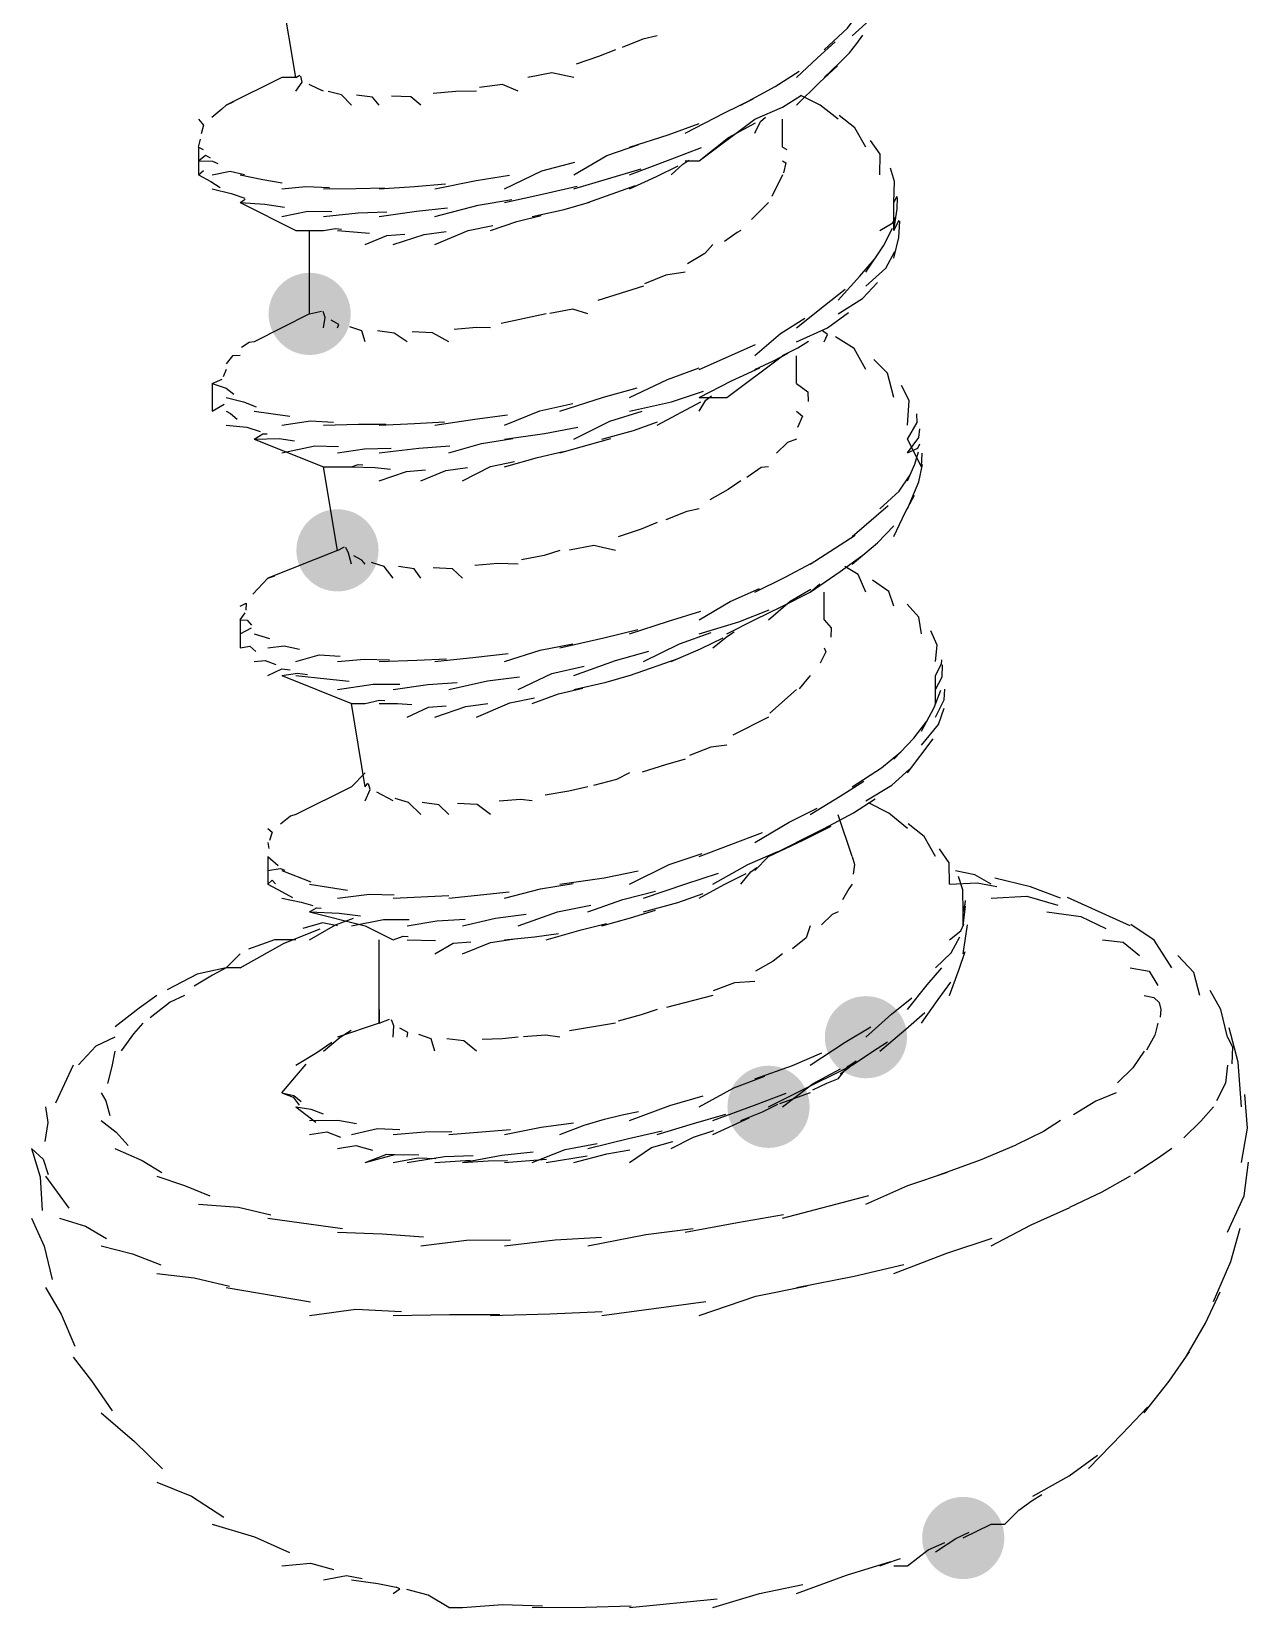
# Model space of a CAD drawing. Header units: millimetres. Extents: x 9 to 367, y 9 to 251.
# Drawn here: x 169.291 to 172.996, y 9.271 to 14.067 of the extents above; entities that cross this region are included whole.
import ezdxf

# ---------------------------------------------------------------- set-up
doc = ezdxf.new("R2010")
doc.units = ezdxf.units.MM
doc.layers.add('图层 1', color=7, linetype='Continuous')

msp = doc.modelspace()

# ---------------------------------------------------------------- hatches: boundary and pattern name
at = {"layer": '图层 1'}
h = msp.add_hatch(color=7, dxfattribs=at)
edge = h.paths.add_edge_path()
edge.add_arc((170.137596, 13.208141), 0.12506, 0, 360)
h = msp.add_hatch(color=7, dxfattribs=at)
edge = h.paths.add_edge_path()
edge.add_arc((170.222333, 12.488474), 0.12506, 0, 360)
h = msp.add_hatch(color=7, dxfattribs=at)
edge = h.paths.add_edge_path()
edge.add_arc((171.831035, 11.006737), 0.12506, 0, 360)
h = msp.add_hatch(color=7, dxfattribs=at)
edge = h.paths.add_edge_path()
edge.add_arc((171.534561, 10.794859), 0.12506, 0, 360)
h = msp.add_hatch(color=7, dxfattribs=at)
edge = h.paths.add_edge_path()
edge.add_arc((172.127298, 9.482631), 0.12506, 0, 360)

# ---------------------------------------------------------------- linework, layer by layer
at = {"layer": '图层 1', "color": 7, "lineweight": 25}
for points in [[(170.095404, 13.927843), (170.053071, 14.181843)], [(171.788667, 14.054596), (171.840922, 14.101471), (171.860633, 14.150199)], [(171.703894, 14.012227), (171.774538, 14.07758), (171.813961, 14.129703)], [(171.195929, 14.054596), (171.152317, 14.044145), (171.089391, 14.018613)], [(171.703894, 13.927843), (171.748691, 13.969884), (171.780756, 14.003029), (171.803758, 14.030683), (171.821369, 14.056254)], [(171.068965, 14.012227), (171.017062, 13.991105), (170.94902, 13.96813)], [(171.619333, 13.927843), (171.683627, 13.986933), (171.737867, 14.036499)], [(171.619333, 13.843071), (171.689801, 13.912039), (171.744922, 13.963015)], [(170.053, 13.927843), (169.883667, 13.843176)], [(170.095404, 13.927843), (170.053071, 13.927843)], [(170.095404, 13.927843), (170.107883, 13.934149)], [(170.095404, 13.885474), (170.115292, 13.913829), (170.110573, 13.931336)], [(170.942035, 13.927843), (170.875096, 13.941293), (170.802335, 13.92749)], [(171.45, 13.843071), (171.554378, 13.900221), (171.6278, 13.946787)], [(170.179965, 13.885474), (170.163561, 13.893456), (170.136573, 13.905936)], [(170.264702, 13.843071), (170.23476, 13.874424), (170.194499, 13.885404)], [(170.349298, 13.843071), (170.328837, 13.867368), (170.279801, 13.873409)], [(170.476227, 13.843071), (170.445359, 13.869044), (170.386975, 13.87094)], [(170.645561, 13.885474), (170.582855, 13.885254), (170.513269, 13.878419)], [(170.772702, 13.885474), (170.724989, 13.90598), (170.654521, 13.897116)], [(171.280667, 13.758333), (171.400964, 13.819849), (171.487394, 13.863108)], [(171.492369, 13.800702), (171.576815, 13.8377), (171.634538, 13.873374)], [(171.746263, 13.800702), (171.691759, 13.8433), (171.633021, 13.872669)], [(169.883702, 13.843071), (169.870164, 13.831561), (169.839957, 13.806029)], [(169.883702, 13.843071), (169.907206, 13.854271)], [(169.798929, 13.800702), (169.814804, 13.782269), (169.807396, 13.755899)], [(171.111333, 13.715965), (171.228544, 13.752874), (171.323, 13.787931)], [(171.323035, 13.673596), (171.492369, 13.800596)], [(171.323035, 13.673596), (171.412332, 13.745122), (171.494485, 13.78966)], [(171.492369, 13.758333), (171.509875, 13.793964), (171.52553, 13.806311)], [(171.576965, 13.715965), (171.576965, 13.800631)], [(171.831035, 13.715965), (171.797698, 13.774217), (171.749544, 13.811567)], [(169.798929, 13.715965), (169.805015, 13.740218)], [(170.942035, 13.631192), (171.042709, 13.68993), (171.139944, 13.723267)], [(171.873404, 13.631192), (171.874639, 13.693766), (171.845182, 13.735967)], [(169.798929, 13.715965), (169.798929, 13.631298)], [(169.798929, 13.715965), (169.813746, 13.708556)], [(169.798929, 13.673596), (169.820978, 13.690662), (169.83456, 13.683121)], [(169.798929, 13.673596), (169.84166, 13.673199), (169.858196, 13.666188)], [(170.730333, 13.588824), (170.844236, 13.643284), (170.945175, 13.669962)], [(171.111333, 13.631192), (171.234717, 13.677847), (171.330056, 13.714448)], [(171.238298, 13.631192), (171.273355, 13.664089), (171.292273, 13.676348)], [(171.280667, 13.673596), (171.323, 13.673596)], [(171.576965, 13.715965), (171.590723, 13.708556)], [(171.576965, 13.673596), (171.587063, 13.66826), (171.580492, 13.63726)], [(169.798929, 13.631192), (169.814099, 13.644025)], [(169.798929, 13.631192), (169.837118, 13.610952), (169.865252, 13.593092)], [(169.841298, 13.631192), (169.895802, 13.642393), (169.939723, 13.631898)], [(169.926071, 13.631192), (169.99473, 13.616861), (170.054129, 13.606498)], [(170.518631, 13.588824), (170.644882, 13.613562), (170.746526, 13.630099)], [(170.942035, 13.588824), (171.146999, 13.649854)], [(171.111333, 13.588824), (171.193266, 13.625998), (171.259853, 13.658674)], [(171.576965, 13.631192), (171.544156, 13.565223)], [(171.915596, 13.546808), (171.917757, 13.610881), (171.905366, 13.651936)], [(169.841298, 13.588824), (169.899021, 13.574007), (169.940076, 13.560249)], [(170.053, 13.588824), (170.125893, 13.595659), (170.197992, 13.592704)], [(170.179965, 13.588824), (170.279669, 13.58997), (170.365879, 13.591646)], [(170.349298, 13.588824), (170.456366, 13.595747), (170.550734, 13.603993)], [(170.730333, 13.546808), (170.85041, 13.573972), (170.952231, 13.596902)], [(170.984404, 13.546808), (171.129748, 13.598666)], [(169.926071, 13.546808), (169.941593, 13.557479)], [(169.926071, 13.546808), (170.095404, 13.462141)], [(169.926071, 13.546808), (170.000904, 13.542178), (170.061184, 13.533049)], [(170.349298, 13.504439), (170.46254, 13.521064), (170.55779, 13.530545)], [(170.518631, 13.504439), (170.651055, 13.538747), (170.753581, 13.55665)], [(170.815071, 13.504439), (170.91279, 13.526047), (170.989343, 13.548184)], [(171.534561, 13.546808), (171.514232, 13.526479), (171.483055, 13.495302)], [(171.915596, 13.546808), (171.925694, 13.566784)], [(171.915596, 13.462071), (171.925827, 13.527731), (171.927591, 13.561907)], [(171.915596, 13.462071), (171.915596, 13.546737)], [(170.053, 13.504439), (170.132066, 13.520843), (170.205047, 13.519256)], [(170.179965, 13.504439), (170.285842, 13.515155), (170.372934, 13.518197)], [(170.687929, 13.462071), (170.768098, 13.489323), (170.842446, 13.507579)], [(171.873404, 13.462071), (171.912518, 13.485442), (171.921734, 13.504051)], [(171.915596, 13.462071), (171.931736, 13.49285)], [(171.915596, 13.377298), (171.930942, 13.440754), (171.934646, 13.490187)], [(170.095404, 13.462071), (170.180071, 13.462071)], [(170.137596, 13.208141), (170.137596, 13.462141)], [(170.179965, 13.462071), (170.216433, 13.467803), (170.234645, 13.465598)], [(170.222333, 13.462071), (170.320053, 13.453604)], [(170.306929, 13.419667), (170.372105, 13.446742), (170.427227, 13.451064)], [(170.391667, 13.419667), (170.485947, 13.449653), (170.553239, 13.458472)], [(170.518631, 13.419667), (170.620055, 13.46178), (170.69502, 13.477169)], [(171.45, 13.462071), (171.438755, 13.456294), (171.400258, 13.428557)], [(171.831035, 13.334929), (171.884613, 13.414745), (171.911469, 13.468632)], [(171.365263, 13.419667), (171.340921, 13.391797), (171.288004, 13.360753)], [(171.831035, 13.292561), (171.891934, 13.347241), (171.91923, 13.397689)], [(171.280667, 13.334929), (171.222194, 13.325669), (171.156842, 13.300004)], [(171.746263, 13.250192), (171.8121, 13.322423), (171.857035, 13.375076)], [(171.153737, 13.292561), (171.014743, 13.249169)], [(171.746263, 13.208141), (171.820522, 13.255149), (171.866207, 13.303744)], [(171.619333, 13.165773), (171.704661, 13.233197), (171.7675, 13.282895)], [(170.137596, 13.208141), (169.968263, 13.123474)], [(170.137596, 13.208141), (170.173227, 13.216652)], [(170.179965, 13.165773), (170.185256, 13.197082), (170.178906, 13.215161)], [(170.857263, 13.208141), (170.720738, 13.179213)], [(170.984404, 13.208141), (170.938499, 13.222693), (170.869046, 13.209199)], [(171.492369, 13.081035), (171.570994, 13.148901), (171.645121, 13.195335)], [(171.619333, 13.123404), (171.714142, 13.165958), (171.777731, 13.211951)], [(170.222333, 13.165773), (170.226743, 13.176179), (170.203636, 13.188703)], [(170.306929, 13.123404), (170.296655, 13.15683), (170.259657, 13.168559)], [(170.434035, 13.123404), (170.394965, 13.149465), (170.343724, 13.156212)], [(170.561, 13.123404), (170.511832, 13.150788), (170.450228, 13.153037)], [(170.687929, 13.165773), (170.645199, 13.166787), (170.577863, 13.160128)], [(171.703894, 13.123404), (171.713948, 13.145805), (171.698602, 13.156565)], [(169.968263, 13.123404), (169.953137, 13.121508), (169.92981, 13.106118)], [(171.323035, 13.038667), (171.495191, 13.115219)], [(171.576965, 13.081035), (171.623575, 13.105289), (171.656692, 13.12478)], [(171.831035, 13.038667), (171.795052, 13.10274), (171.737902, 13.138503)], [(169.926071, 13.081035), (169.903184, 13.080462), (169.883737, 13.056341)], [(171.407631, 12.953894), (171.576965, 13.080894)], [(171.492369, 13.038667), (171.54943, 13.065169), (171.594321, 13.088761)], [(171.619333, 12.996263), (171.619333, 13.080929)], [(171.915596, 12.953894), (171.896811, 13.027801), (171.855271, 13.0689)], [(169.841298, 12.996263), (169.870887, 13.009448)], [(169.883702, 13.038667), (169.874882, 13.016442)], [(171.111333, 12.953894), (171.226692, 13.008001), (171.323, 13.043853)], [(171.323035, 12.953894), (171.421548, 13.004341), (171.507891, 13.044205)], [(169.841298, 12.996263), (169.841298, 12.911596)], [(169.841298, 12.996263), (169.88319, 12.981711), (169.906562, 12.963454)], [(169.883702, 12.953894), (169.935913, 12.940577), (169.974366, 12.925672)], [(170.899631, 12.911526), (171.032232, 12.954653), (171.134934, 12.983492)], [(171.111333, 12.911526), (171.239127, 12.94063), (171.336758, 12.972909)], [(171.323035, 12.911526), (171.34407, 12.94601), (171.361135, 12.958798)], [(171.323035, 12.953894), (171.407702, 12.953894)], [(171.619333, 12.996263), (171.654567, 12.970422), (171.655669, 12.941935)], [(171.957965, 12.86951), (171.962992, 12.944784), (171.938915, 12.99016)], [(169.841298, 12.911526), (169.87759, 12.933045)], [(169.883702, 12.911526), (169.896578, 12.90469), (169.916863, 12.887537)], [(169.968263, 12.911526), (170.076918, 12.896709)], [(170.730333, 12.86951), (170.838504, 12.912549), (170.938472, 12.935479)], [(170.942035, 12.827141), (171.050955, 12.881822), (171.149821, 12.912161)], [(171.195929, 12.86951), (171.328221, 12.940771)], [(171.619333, 12.911526), (171.637986, 12.897018), (171.622508, 12.862137)], [(171.957965, 12.827141), (171.987289, 12.877191), (171.986187, 12.903694)], [(169.883702, 12.86951), (169.94632, 12.863777), (169.986713, 12.850107)], [(170.053, 12.86951), (170.140268, 12.88243), (170.210339, 12.878682)], [(170.179965, 12.86951), (170.28593, 12.872949), (170.369406, 12.872685)], [(170.349298, 12.86951), (170.456454, 12.87436), (170.548265, 12.87974)], [(170.518631, 12.86951), (170.640781, 12.887325), (170.740176, 12.900907)], [(170.730333, 12.827141), (170.85235, 12.844295), (170.953994, 12.86383)], [(171.026596, 12.827141), (171.123037, 12.85307), (171.196988, 12.880058)], [(171.957965, 12.784737), (171.991743, 12.831568), (171.995359, 12.857762)], [(169.968263, 12.827141), (169.995427, 12.843501), (170.008832, 12.842663)], [(169.968263, 12.827141), (170.044463, 12.829258), (170.091029, 12.821849)], [(169.968263, 12.827141), (170.179929, 12.742474)], [(170.053, 12.784737), (170.153145, 12.806698), (170.225508, 12.804846)], [(170.349298, 12.784737), (170.470389, 12.799686), (170.564493, 12.806962)], [(170.561, 12.784737), (170.660307, 12.813356), (170.756439, 12.828482)], [(170.899631, 12.784737), (171.054854, 12.829187)], [(171.619333, 12.827141), (171.59261, 12.816999), (171.559008, 12.784102)], [(171.957965, 12.784737), (171.98945, 12.799818), (171.995006, 12.812254)], [(172.000369, 12.742369), (171.958035, 12.827035)], [(170.222333, 12.784737), (170.305016, 12.79779), (170.385317, 12.799201)], [(170.603369, 12.7), (170.687771, 12.743348), (170.76106, 12.758914)], [(170.730333, 12.742369), (170.831536, 12.770855), (170.909192, 12.789288)], [(171.957965, 12.7), (171.979881, 12.750315), (171.991479, 12.788194)], [(172.000369, 12.742369), (172.002485, 12.784349)], [(170.179965, 12.742369), (170.264631, 12.742369)], [(170.222333, 12.488474), (170.18, 12.742474)], [(170.264702, 12.742369), (170.285516, 12.750042), (170.29998, 12.748719)], [(170.264702, 12.742369), (170.337418, 12.74012), (170.383941, 12.736019)], [(170.349298, 12.7), (170.432818, 12.728751), (170.490409, 12.733161)], [(170.476227, 12.7), (170.55256, 12.731353), (170.618044, 12.740217)], [(171.534561, 12.742369), (171.512336, 12.740252), (171.468944, 12.710619)], [(171.873404, 12.615263), (171.932318, 12.6684), (171.965832, 12.718627)], [(171.957965, 12.615263), (171.992581, 12.696754), (172.00312, 12.749671)], [(171.45, 12.7), (171.411239, 12.67363), (171.355808, 12.642497)], [(171.323035, 12.615263), (171.285685, 12.606752), (171.222141, 12.581043)], [(171.788667, 12.53049), (171.899086, 12.625035)], [(171.915596, 12.53049), (171.950433, 12.603339), (171.978391, 12.656079)], [(171.195929, 12.572859), (171.146629, 12.552751), (171.076691, 12.529467)], [(171.661702, 12.446106), (171.797874, 12.5343)], [(171.788667, 12.446106), (171.866145, 12.511634), (171.916372, 12.562875)], [(170.222333, 12.488474), (170.010667, 12.403808)], [(170.222333, 12.488474), (170.244073, 12.498837)], [(170.264702, 12.446106), (170.255838, 12.479399), (170.247769, 12.497611)], [(170.306929, 12.446106), (170.296478, 12.458541), (170.272004, 12.471506)], [(170.899631, 12.488474), (170.852006, 12.473261), (170.782156, 12.459899)], [(171.068965, 12.488474), (171.002246, 12.50285), (170.928912, 12.48918)], [(171.661702, 12.361333), (171.752675, 12.423819), (171.819041, 12.471753)], [(170.391667, 12.403737), (170.364856, 12.439191), (170.326403, 12.451362)], [(170.476227, 12.403737), (170.455943, 12.431827), (170.408141, 12.439015)], [(170.603369, 12.403737), (170.572015, 12.432665), (170.51341, 12.435134)], [(170.772702, 12.446106), (170.710084, 12.447958), (170.640058, 12.441873)], [(171.492369, 12.361333), (171.585414, 12.407106), (171.66523, 12.449175)], [(171.831035, 12.361333), (171.806914, 12.414823), (171.767182, 12.438944)], [(170.010631, 12.403737), (169.964418, 12.355407)], [(170.010631, 12.403737), (170.031401, 12.411366)], [(171.661702, 12.361333), (171.690982, 12.386028)], [(171.915596, 12.318965), (171.900471, 12.363503), (171.850685, 12.397987)], [(169.926071, 12.318965), (169.944768, 12.327564), (169.943357, 12.306265)], [(171.323035, 12.276596), (171.417844, 12.332555), (171.506833, 12.371846)], [(171.407631, 12.234228), (171.492298, 12.276561), (171.576965, 12.318894), (171.661631, 12.361228)], [(171.534561, 12.276596), (171.600001, 12.334011), (171.663325, 12.370788)], [(171.703894, 12.276596), (171.703894, 12.361263)], [(169.926071, 12.276596), (169.941108, 12.298645)], [(171.111333, 12.234228), (171.230175, 12.272416), (171.328644, 12.303725)], [(171.323035, 12.234228), (171.444126, 12.270784), (171.536113, 12.307605)], [(172.000369, 12.234228), (171.992255, 12.285513), (171.956624, 12.324891)], [(169.926071, 12.276596), (169.926071, 12.191929)], [(169.926071, 12.276596), (169.947458, 12.275494), (169.960643, 12.260368)], [(169.926071, 12.234228), (169.96029, 12.252219)], [(169.968263, 12.234228), (170.015888, 12.220116)], [(170.899631, 12.191859), (171.033422, 12.222506), (171.137051, 12.247598)], [(171.153737, 12.149808), (171.263804, 12.204312), (171.360112, 12.238708)], [(171.365263, 12.191859), (171.40936, 12.227754), (171.430174, 12.240895)], [(171.703894, 12.276596), (171.72537, 12.252607), (171.724355, 12.224385)], [(172.042737, 12.149808), (172.047412, 12.19999), (172.028273, 12.243294)], [(169.926071, 12.191859), (169.955351, 12.196754), (169.974048, 12.180217)], [(170.010631, 12.191859), (170.060108, 12.198253), (170.10694, 12.187978)], [(170.730333, 12.149808), (170.839209, 12.184512), (170.938825, 12.204136)], [(171.238298, 12.149808), (171.327242, 12.18879), (171.396342, 12.22248)], [(171.703894, 12.191859), (171.709009, 12.179379), (171.6919, 12.144939)], [(169.968263, 12.149808), (170.001865, 12.153644), (170.034938, 12.141341)], [(170.095404, 12.149808), (170.166753, 12.170093), (170.230165, 12.166036)], [(170.222333, 12.149808), (170.304486, 12.156863), (170.381083, 12.155452)], [(170.349298, 12.149808), (170.46351, 12.154394), (170.553909, 12.157922)], [(170.518631, 12.149808), (170.643691, 12.163434), (170.742292, 12.174149)], [(170.772702, 12.065071), (170.874787, 12.113622), (170.973433, 12.135979)], [(170.942035, 12.107439), (171.068462, 12.1533), (171.170282, 12.18117)], [(171.111333, 12.107439), (171.262322, 12.160709)], [(172.042737, 12.107439), (172.061082, 12.14329), (172.062493, 12.155064)], [(172.042737, 12.065071), (172.062801, 12.103126), (172.064609, 12.139859)], [(170.010631, 12.107439), (170.053185, 12.128165), (170.078012, 12.125078)], [(170.053, 12.107439), (170.10111, 12.11498), (170.130964, 12.110614)], [(170.053, 12.107439), (170.264667, 12.022772)], [(170.095404, 12.107439), (170.189684, 12.097738), (170.258034, 12.090153)], [(170.561, 12.065071), (170.678828, 12.090823), (170.776547, 12.103876)], [(170.942035, 12.065071), (171.040107, 12.087384), (171.117013, 12.109168)], [(171.661702, 12.107439), (171.627835, 12.066517)], [(172.042737, 12.065071), (172.042737, 12.107404)], [(170.222333, 12.065071), (170.330724, 12.081034), (170.412128, 12.081651)], [(170.391667, 12.065071), (170.497191, 12.080284), (170.587106, 12.086237)], [(170.645561, 11.980333), (170.747161, 12.024431), (170.822302, 12.039953)], [(170.815071, 12.022702), (170.895063, 12.051277), (170.969234, 12.069269)], [(171.619333, 12.065071), (171.538194, 11.992751)], [(172.000369, 11.937929), (172.039262, 12.009984), (172.058577, 12.06246)], [(172.042737, 11.980333), (172.068843, 12.033956), (172.071665, 12.066411)], [(172.042737, 12.022702), (172.042737, 12.065035)], [(170.306929, 11.768808), (170.264596, 12.022808)], [(170.264702, 12.022702), (170.307035, 12.022702)], [(170.306929, 12.022702), (170.350145, 12.032359), (170.366902, 12.031169)], [(170.349298, 12.022702), (170.405213, 12.022614), (170.448429, 12.018821)], [(170.434035, 11.980333), (170.499123, 12.010893), (170.553627, 12.015258)], [(170.518631, 11.980333), (170.612691, 12.012921), (170.680556, 12.021961)], [(172.000369, 11.895561), (172.052271, 11.958091), (172.069513, 12.00845)], [(171.534561, 11.980333), (171.425905, 11.925653)], [(171.915596, 11.853192), (171.976583, 11.91678), (172.016138, 11.968198)], [(171.407631, 11.895561), (171.358683, 11.889696), (171.29439, 11.864516)], [(171.957965, 11.811176), (172.035223, 11.914893)], [(171.280667, 11.853192), (171.221047, 11.835862), (171.149786, 11.812976)], [(171.788667, 11.768808), (171.878096, 11.826487), (171.936833, 11.875699)], [(170.306929, 11.811176), (170.264596, 11.768843)], [(171.111333, 11.811176), (171.071425, 11.79098), (171.001619, 11.772371)], [(171.831035, 11.726404), (171.909969, 11.774073), (171.964033, 11.822007)], [(170.264702, 11.768808), (170.095369, 11.684141)], [(170.306929, 11.768808), (170.315087, 11.780317)], [(170.306929, 11.726404), (170.322099, 11.760403), (170.31716, 11.778262)], [(170.391667, 11.726404), (170.342278, 11.752862)], [(170.984404, 11.768808), (170.92624, 11.755931), (170.854582, 11.743055)], [(171.661702, 11.684035), (171.752145, 11.740347), (171.824333, 11.786341)], [(170.476227, 11.684035), (170.438083, 11.720724), (170.397558, 11.733071)], [(170.561, 11.684035), (170.53097, 11.713492), (170.480567, 11.720724)], [(170.687929, 11.684035), (170.647889, 11.714815), (170.587741, 11.717549)], [(170.815071, 11.726404), (170.779793, 11.730417), (170.714882, 11.72464)], [(171.492369, 11.599298), (171.597496, 11.66077), (171.682516, 11.70372)], [(171.703894, 11.641667), (171.793103, 11.689248), (171.858764, 11.732331)], [(171.957965, 11.641667), (171.90033, 11.68863), (171.838726, 11.719983)], [(170.095404, 11.684035), (170.079573, 11.679229), (170.04919, 11.655107)], [(171.788667, 11.556929), (171.746333, 11.683929)], [(172.042737, 11.556929), (172.008033, 11.617872), (171.959834, 11.65606)], [(170.010631, 11.641667), (170.02364, 11.630466), (170.015217, 11.604978)], [(171.323035, 11.556929), (171.516358, 11.629249)], [(171.534561, 11.556929), (171.640438, 11.60601), (171.723297, 11.647946)], [(171.534561, 11.556929), (171.703894, 11.641596)], [(171.703894, 11.641667), (171.725325, 11.649516)], [(170.010631, 11.599298), (170.013101, 11.580601)], [(171.111333, 11.472157), (171.232557, 11.532526), (171.332878, 11.565643)], [(171.365263, 11.472157), (171.471317, 11.532614), (171.562818, 11.57164)], [(172.084929, 11.472157), (172.083915, 11.537244), (172.054591, 11.580107)], [(170.010631, 11.556929), (170.010631, 11.472263)], [(170.010631, 11.556929), (170.042029, 11.529413)], [(170.010631, 11.514526), (170.047585, 11.52017), (170.061784, 11.515231)], [(170.053, 11.514526), (170.140842, 11.479953)], [(170.899631, 11.472157), (171.034216, 11.492001), (171.138109, 11.513432)], [(171.45, 11.472157), (171.480736, 11.509904), (171.499036, 11.52331)], [(171.492369, 11.514526), (171.534702, 11.556859)], [(171.788667, 11.556929), (171.796163, 11.532411), (171.792547, 11.502602)], [(172.212071, 11.472157), (172.162108, 11.500423), (172.103415, 11.513079)], [(170.010631, 11.472157), (170.023552, 11.484989), (170.033562, 11.473215)], [(170.010631, 11.472157), (170.053803, 11.449579), (170.085067, 11.432293)], [(170.137596, 11.472157), (170.253307, 11.454165)], [(170.730333, 11.430141), (170.84062, 11.457922), (170.939531, 11.474591)], [(171.153737, 11.430141), (171.282633, 11.473841), (171.38269, 11.505636)], [(171.323035, 11.430141), (171.399985, 11.471548), (171.466616, 11.505283)], [(171.788667, 11.472157), (171.778657, 11.458751), (171.759386, 11.425237)], [(172.084929, 11.472157), (172.169199, 11.476655), (172.229921, 11.465807)], [(172.127298, 11.387772), (172.125666, 11.455374), (172.113187, 11.495722)], [(172.423596, 11.430141), (172.332403, 11.464052), (172.223218, 11.490819)], [(170.053, 11.430141), (170.111561, 11.418147), (170.146839, 11.407211)], [(170.222333, 11.430141), (170.320141, 11.442312), (170.395194, 11.439666)], [(170.391667, 11.430141), (170.561, 11.437549)], [(170.561, 11.430141), (170.744797, 11.449191)], [(170.984404, 11.387772), (171.090987, 11.425696), (171.190426, 11.45092)], [(171.153737, 11.387772), (171.258556, 11.416568), (171.335065, 11.44457)], [(172.127298, 11.387772), (172.133251, 11.411673), (172.133648, 11.422345)], [(172.212071, 11.430141), (172.321211, 11.435741), (172.415271, 11.408269)], [(172.635298, 11.345404), (172.444798, 11.431482)], [(170.137596, 11.387772), (170.158542, 11.400737), (170.172874, 11.399414)], [(170.137596, 11.387772), (170.306929, 11.345439)], [(170.137596, 11.387772), (170.227863, 11.384377), (170.292466, 11.376484)], [(170.137596, 11.303), (170.21631, 11.348685), (170.270946, 11.368969)], [(170.603369, 11.345404), (170.703249, 11.368996), (170.797044, 11.380682)], [(170.772702, 11.345404), (170.892205, 11.388663), (170.993188, 11.408904)], [(171.026596, 11.345404), (171.114526, 11.370407), (171.190285, 11.393029)], [(171.746263, 11.387772), (171.728492, 11.380188), (171.696168, 11.348261)], [(172.127298, 11.345404), (172.134354, 11.405729)], [(172.127298, 11.345404), (172.127298, 11.387737)], [(172.381369, 11.387772), (172.485614, 11.373661), (172.561285, 11.337325)], [(169.926071, 11.218263), (170.059862, 11.292919), (170.16984, 11.336091)], [(170.222333, 11.345404), (170.17709, 11.354312), (170.1165, 11.33729)], [(170.264702, 11.345404), (170.362862, 11.364895), (170.440385, 11.364807)], [(170.306929, 11.345404), (170.391596, 11.303071)], [(170.434035, 11.345404), (170.524787, 11.361367), (170.610777, 11.366218)], [(170.730333, 11.303), (170.8221, 11.312216), (170.895081, 11.322756)], [(170.857263, 11.303), (170.964066, 11.33378), (171.041766, 11.352389)], [(171.661702, 11.345404), (171.649046, 11.309509), (171.607021, 11.275201)], [(172.084929, 11.303), (172.119502, 11.330296), (172.128674, 11.350978)], [(172.127298, 11.260631), (172.140704, 11.348826)], [(172.762227, 11.218263), (172.708914, 11.301959), (172.637344, 11.350202)], [(170.095404, 11.303), (170.031154, 11.303044), (169.951823, 11.274778)], [(170.349298, 11.049106), (170.349298, 11.303106)], [(170.391667, 11.303), (170.42205, 11.314157), (170.437881, 11.312878)], [(170.434035, 11.303), (170.521171, 11.300531)], [(170.518631, 11.260631), (170.574238, 11.292602), (170.627992, 11.29732)], [(170.603369, 11.260631), (170.688476, 11.295115), (170.755063, 11.304729)], [(172.042737, 11.218263), (172.090495, 11.263507), (172.116821, 11.312454)], [(172.550702, 11.303), (172.614026, 11.295548), (172.663591, 11.255022)], [(169.926071, 11.260631), (169.883737, 11.218298)], [(171.576965, 11.260631), (171.548346, 11.237877), (171.49512, 11.207715)], [(172.084929, 11.133526), (172.114827, 11.213915), (172.133613, 11.267581)], [(172.847, 11.133526), (172.829008, 11.203684), (172.780325, 11.255587)], [(169.883702, 11.218263), (169.795552, 11.198728), (169.703432, 11.150882)], [(169.883702, 11.218263), (169.841854, 11.195156), (169.785982, 11.162524)], [(169.926071, 11.218263), (169.883737, 11.218263)], [(171.492369, 11.175894), (171.430897, 11.172102), (171.365721, 11.147672)], [(171.957965, 11.091474), (172.016967, 11.165778), (172.061681, 11.218122)], [(172.635298, 11.218263), (172.692933, 11.207812), (172.719612, 11.164288)], [(169.672, 11.133526), (169.618201, 11.095514), (169.545353, 11.037923)], [(169.756737, 11.133526), (169.71339, 11.113417), (169.652315, 11.065792)], [(171.365263, 11.133526), (171.224152, 11.096837)], [(172.000369, 11.049106), (172.051213, 11.121337), (172.089621, 11.173989)], [(172.677667, 11.133526), (172.70795, 11.127534), (172.723616, 11.112315), (172.728566, 11.091209), (172.726703, 11.067556)], [(172.931737, 11.006737), (172.911232, 11.090698), (172.878821, 11.149259)], [(170.349298, 11.091474), (170.349298, 11.049141)], [(171.195929, 11.091474), (171.147158, 11.074453), (171.076691, 11.055844)], [(171.831035, 11.006737), (171.908823, 11.076631), (171.970735, 11.126682)], [(171.873404, 10.964369), (171.952117, 11.031132), (172.009929, 11.081491)], [(169.629596, 11.049106), (169.601771, 11.016562), (169.563627, 10.965498)], [(170.349298, 11.049106), (170.222298, 11.006773)], [(170.349298, 11.049106), (170.380916, 11.061938)], [(170.391667, 11.006737), (170.393916, 11.04153), (170.386375, 11.059654)], [(170.434035, 11.006737), (170.436505, 11.021289), (170.412516, 11.034254)], [(171.068965, 11.049106), (170.928912, 11.026175)], [(171.661702, 10.922), (171.768241, 10.992115), (171.846205, 11.038417)], [(172.720035, 11.049106), (172.710378, 11.012946), (172.68511, 10.967261)], [(172.973929, 10.794859), (172.96414, 10.930502), (172.936888, 11.035453)], [(169.545035, 11.006737), (169.486739, 10.979617), (169.434263, 10.923129)], [(170.095404, 10.922), (170.160006, 10.960144), (170.204765, 10.991144)], [(170.179965, 10.964369), (170.230677, 11.006702), (170.263926, 11.027869)], [(170.518631, 10.964369), (170.507387, 11.002248), (170.469948, 11.014463)], [(170.645561, 10.964369), (170.606579, 10.995413), (170.554897, 11.002116)], [(170.772702, 11.006737), (170.723622, 11.002151), (170.662635, 10.999682)], [(170.899631, 11.006737), (170.855181, 11.013043), (170.788506, 11.007443)], [(171.788667, 10.922), (171.847933, 10.961247), (171.896617, 10.992556)], [(172.931737, 11.006737), (172.946907, 10.977589), (172.945143, 10.925951)], [(169.545035, 10.964369), (169.53529, 10.917361), (169.522105, 10.865591)], [(171.492369, 10.879596), (171.607065, 10.920783), (171.696627, 10.959324)], [(172.677667, 10.964369), (172.643183, 10.913877), (172.596528, 10.867355)], [(169.417894, 10.922), (169.364272, 10.805583)], [(170.053, 10.837227), (170.097715, 10.890144), (170.127083, 10.925069)], [(171.323035, 10.794859), (171.428692, 10.852318), (171.523766, 10.888345)], [(171.576965, 10.794859), (171.670671, 10.866296), (171.754059, 10.910217)], [(171.619333, 10.837227), (171.788667, 10.921894)], [(171.746263, 10.879596), (171.776822, 10.918534), (171.801296, 10.934982)], [(171.788667, 10.922), (171.775261, 10.910711), (171.752331, 10.894131)], [(172.931737, 10.922), (172.926005, 10.866702), (172.898576, 10.812992)], [(171.746263, 10.879596), (171.710588, 10.866191), (171.668299, 10.845377)], [(169.333333, 10.794859), (169.340168, 10.746969), (169.331922, 10.689026)], [(169.502667, 10.837227), (169.517351, 10.812886), (169.529125, 10.768436)], [(170.053, 10.837227), (170.08766, 10.824395), (170.105917, 10.800186)], [(170.053, 10.837227), (170.089733, 10.829378), (170.111914, 10.811475)], [(170.095404, 10.794859), (170.156082, 10.748292)], [(170.095404, 10.794859), (170.141662, 10.787406), (170.178659, 10.773339)], [(171.111333, 10.752843), (171.2341, 10.799189), (171.3357, 10.828338)], [(171.365263, 10.752843), (171.492219, 10.800336), (171.588218, 10.836451)], [(171.45, 10.752843), (171.516587, 10.779434), (171.562536, 10.802585)], [(171.534561, 10.794859), (171.619227, 10.837192)], [(171.661702, 10.837227), (171.568216, 10.804066)], [(172.592894, 10.837227), (172.531246, 10.811783), (172.462719, 10.7702)], [(172.889369, 10.794859), (172.851004, 10.750982), (172.798352, 10.699962)], [(172.973929, 10.625702), (172.99223, 10.729904), (172.984866, 10.832783)], [(169.502667, 10.752843), (169.548925, 10.718006), (169.584864, 10.677349)], [(170.137596, 10.752843), (170.223497, 10.754166), (170.279766, 10.744376)], [(170.730333, 10.710474), (170.842781, 10.732832), (170.940942, 10.746458)], [(170.899631, 10.710474), (170.973169, 10.738559), (171.034966, 10.75735), (171.088891, 10.770254), (171.138815, 10.780677)], [(171.195929, 10.710474), (171.306173, 10.744077), (171.404774, 10.772916)], [(171.365263, 10.710474), (171.475682, 10.761274)], [(172.423596, 10.752843), (172.372046, 10.719506), (172.288482, 10.67876)], [(170.137596, 10.710474), (170.190028, 10.718897), (170.231082, 10.702713)], [(170.264702, 10.710474), (170.343856, 10.728775), (170.412163, 10.725644)], [(170.391667, 10.710474), (170.488769, 10.718853), (170.570525, 10.719294)], [(170.561, 10.710474), (170.749031, 10.725997)], [(170.984404, 10.668071), (171.108317, 10.698542), (171.210534, 10.72134)], [(171.238298, 10.668071), (171.305635, 10.70229), (171.368473, 10.722751)], [(169.290965, 10.668071), (169.317467, 10.581949), (169.323068, 10.479687)], [(169.290965, 10.668071), (169.325978, 10.635791), (169.341412, 10.588696)], [(169.545035, 10.668071), (169.628203, 10.631426), (169.687557, 10.595046)], [(170.222333, 10.668071), (170.278116, 10.676978), (170.328872, 10.663132)], [(170.306929, 10.625702), (170.372502, 10.650485), (170.421935, 10.64828)], [(170.306929, 10.625702), (170.396491, 10.649338), (170.469913, 10.648633)], [(170.603369, 10.625702), (170.723004, 10.647839), (170.818563, 10.657805)], [(170.815071, 10.625702), (170.915304, 10.664596), (171.012626, 10.682852)], [(170.942035, 10.625702), (171.042665, 10.651499), (171.112074, 10.663802)], [(171.111333, 10.625702), (171.178008, 10.670858), (171.243625, 10.689555)], [(172.042737, 10.583333), (172.1801, 10.633516), (172.288623, 10.678936)], [(172.762227, 10.668071), (172.720908, 10.638305), (172.647575, 10.590812)], [(170.391667, 10.625702), (170.467999, 10.639637), (170.521842, 10.637696)], [(170.434035, 10.625702), (170.548247, 10.643297), (170.635471, 10.646869)], [(170.518631, 10.625702), (170.62764, 10.632052)], [(170.603369, 10.625702), (170.680759, 10.6302), (170.739894, 10.630994)], [(170.730333, 10.625702), (170.858392, 10.635227)], [(170.857263, 10.625702), (170.982852, 10.646163)], [(172.931737, 10.413824), (172.982449, 10.524199), (172.99559, 10.626901)], [(169.333333, 10.583333), (169.404242, 10.486672)], [(169.672, 10.583333), (169.756887, 10.554891), (169.833572, 10.524067)], [(171.831035, 10.498596), (171.959005, 10.555261), (172.079038, 10.596316)], [(172.635298, 10.583333), (172.549441, 10.535444), (172.451148, 10.488083)], [(171.576965, 10.456192), (171.840137, 10.525337)], [(169.290965, 10.456192), (169.329638, 10.3706), (169.353759, 10.268867)], [(169.375702, 10.456192), (169.455077, 10.432115), (169.519635, 10.393751)], [(169.798929, 10.498596), (169.920902, 10.489159), (170.019063, 10.466493)], [(170.010631, 10.456192), (170.23782, 10.424442)], [(171.280667, 10.413824), (171.439902, 10.442619), (171.579822, 10.467446)], [(172.212071, 10.371808), (172.333779, 10.435969), (172.451254, 10.488224)], [(170.222333, 10.413824), (170.358594, 10.407826), (170.483742, 10.398654)], [(170.984404, 10.371808), (171.16066, 10.406468), (171.305432, 10.424724)], [(172.889369, 10.202298), (172.941403, 10.32361), (172.970155, 10.425606)], [(169.502667, 10.371808), (169.598137, 10.347378), (169.684347, 10.313952)], [(170.476227, 10.371808), (170.615222, 10.388653), (170.748925, 10.390152)], [(170.730333, 10.371808), (170.885247, 10.390108), (171.025608, 10.398619)], [(171.915596, 10.287071), (172.077521, 10.349159), (172.215104, 10.395373)], [(171.619333, 10.244667), (171.795634, 10.279371), (171.946006, 10.314869)], [(169.672, 10.287071), (169.786168, 10.274679), (169.893192, 10.249323)], [(169.333333, 10.244667), (169.381047, 10.163307), (169.422939, 10.066867)], [(169.883702, 10.244667), (170.140171, 10.201275)], [(171.323035, 10.159929), (171.49572, 10.21827), (171.65253, 10.249888)], [(172.804596, 10.033141), (172.864921, 10.136505), (172.909371, 10.231402)], [(170.137596, 10.159929), (170.27809, 10.178935), (170.416996, 10.172277)], [(170.687929, 10.159929), (170.868684, 10.164912), (171.028007, 10.172277)], [(171.026596, 10.159929), (171.343391, 10.20191)], [(170.391667, 10.159929), (170.563337, 10.163281), (170.716222, 10.162399)], [(169.417894, 10.033141), (169.474074, 9.961219), (169.536075, 9.869452)], [(172.677667, 9.863667), (172.754175, 9.960195), (172.815603, 10.049581)], [(169.502667, 9.863667), (169.604664, 9.776663), (169.689992, 9.692569)], [(172.508333, 9.69451), (172.611389, 9.79977), (172.68825, 9.880424)], [(172.339, 9.609737), (172.449728, 9.671562), (172.53585, 9.734973)], [(169.672, 9.652141), (169.777745, 9.609896), (169.876611, 9.545955)], [(172.296631, 9.567369), (172.337245, 9.596737), (172.366481, 9.614994)], [(172.127298, 9.482631), (172.211965, 9.524965), (172.254298, 9.524965), (172.296631, 9.567298)], [(169.841298, 9.525), (169.969709, 9.485753), (170.075895, 9.438569)], [(172.042737, 9.440263), (172.104958, 9.480568), (172.145748, 9.500235)], [(171.957965, 9.397859), (172.020891, 9.446719), (172.070854, 9.46912)], [(170.053, 9.397859), (170.139783, 9.405929), (170.210692, 9.386217)], [(171.619333, 9.313474), (171.771469, 9.369434), (171.9072, 9.410841)], [(171.873404, 9.397859), (171.917678, 9.413998), (171.936551, 9.420084)], [(170.179965, 9.35549), (170.249947, 9.368102), (170.29744, 9.359018)], [(170.264702, 9.35549), (170.344959, 9.344554), (170.400874, 9.33256)], [(171.915596, 9.397859), (171.957929, 9.397859)], [(170.391667, 9.313474), (170.411863, 9.327365), (170.400839, 9.332524)], [(170.561, 9.271106), (170.498647, 9.308985), (170.433647, 9.325434)], [(171.365263, 9.271106), (171.507124, 9.313616), (171.638666, 9.341309)], [(170.561, 9.271106), (170.603333, 9.271106)], [(170.603369, 9.271106), (170.724592, 9.280013), (170.84608, 9.275692)], [(170.815071, 9.271106), (170.977348, 9.272385), (171.116343, 9.276045)], [(171.111333, 9.271106), (171.377681, 9.297917)]]:
    msp.add_lwpolyline(points, dxfattribs=at)

doc.saveas('drawing.dxf')
